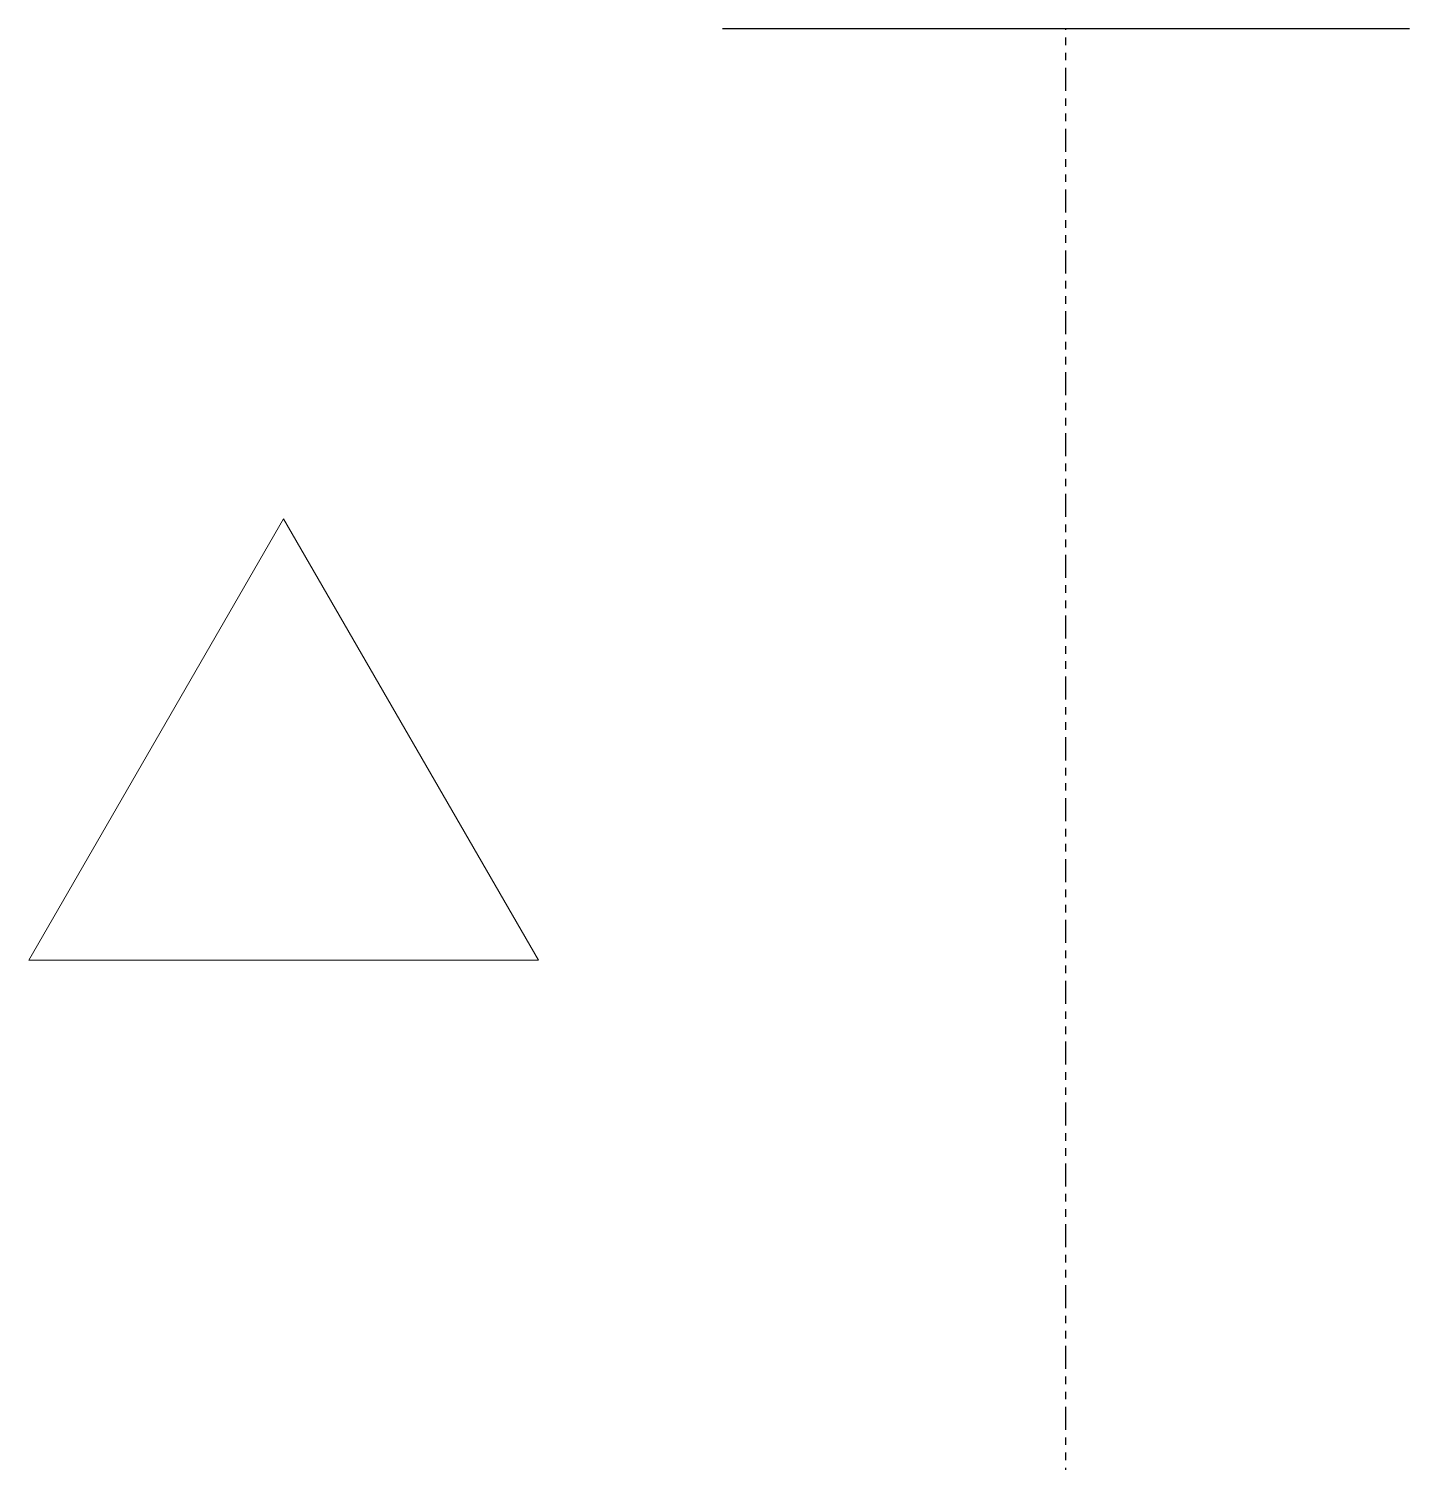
# Model space of a CAD drawing. Header units: inches. Extents: x 209270 to 234360, y -180214 to -150194.
# Drawn here: x 227438 to 228867, y -154676 to -153191 of the extents above; entities that cross this region are included whole.
import ezdxf

# ---------------------------------------------------------------- set-up
doc = ezdxf.new("R2010")
doc.units = ezdxf.units.IN
doc.header["$LTSCALE"] = 10
doc.header["$MEASUREMENT"] = 0
doc.linetypes.add('DXK_LINE_DOT5', pattern=[7.8785, 2.979, -0.9799, 0.9799, -0.9799, 0.9799, -0.9799])
doc.layers.get('0').update_dxf_attribs({"color": 1})
for name, color, linetype in [('_BLUE_0', 5, 'Continuous'), ('_BLUE_10', 5, 'Continuous'), ('_BLUE_2', 5, 'Continuous')]:
    doc.layers.add(name, color=color, linetype=linetype)
doc.layers.add('REV-F', color=1, linetype='Continuous', lineweight=9)

# ---------------------------------------------------------------- blocks, each defined once
blk = doc.blocks.new('A$Cdd6af47b')
at = {"layer": 'REV-F'}
blk.add_lwpolyline([(-263.9, 457), (-527.7, 0), (0, 0)], close=True, dxfattribs=at)
blk = doc.blocks.new('MECH_DRAWING')
at = {"layer": 'REV-F'}
blk.add_blockref('A$Cdd6af47b', (227965.7, -154155.7, 0), dxfattribs=at)
blk = doc.blocks.new('GridLine-116860372-116904 - 114867')
at = {"layer": '_BLUE_10', "linetype": 'Continuous'}
blk.add_line((23506.1, 27661.7), (24395.1, 27661.7), dxfattribs=at)
at = {"layer": '_BLUE_2', "linetype": 'DXK_LINE_DOT5'}
blk.add_line((23950.6, 12454.5), (23950.6, 27661.7), dxfattribs=at)
blk = doc.blocks.new('STR_DRAWING')
at = {"layer": '_BLUE_0', "xscale": 0.8, "yscale": 0.8, "zscale": 0.8}
blk.add_blockref('GridLine-116860372-116904 - 114867', (971.5, 4264.2), dxfattribs=at)

msp = doc.modelspace()

# ---------------------------------------------------------------- block references
msp.add_blockref('MECH_DRAWING', (0, 0))
at = {"xscale": 0.9999999999078191, "yscale": 1.0000000000951985}
msp.add_blockref('STR_DRAWING', (208379.9, -179584.5), dxfattribs=at)

doc.saveas('drawing.dxf')
